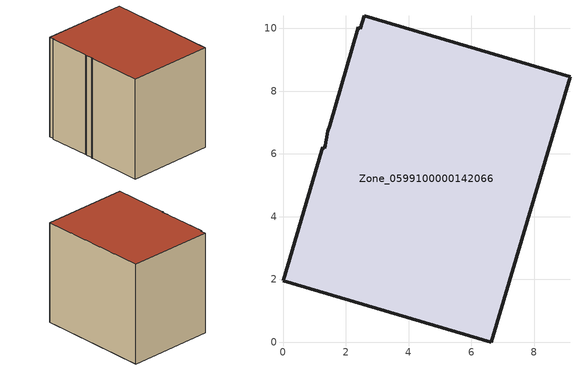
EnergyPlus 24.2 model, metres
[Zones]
Zone_0599100000142066
 floor ground (C_G): 2.4,10.03 2.46,9.99 2.59,10.4 9.14,8.46 6.63,0 0,1.96 1.23,6.11 1.26,6.2 1.33,6.18 1.43,6.72 1.48,6.9 z0.55
 wall outside (C_F): 9.14,8.46 2.59,10.4 2.46,9.99 2.4,10.03 1.48,6.9 1.43,6.72 1.33,6.18 1.26,6.2 1.23,6.11 0,1.96 6.63,0 9.14,8.46 z0.55:8.56
 roof outside (C_R): 2.46,9.99 2.4,10.03 1.48,6.9 1.43,6.72 1.33,6.18 1.26,6.2 1.23,6.11 0,1.96 6.63,0 9.14,8.46 2.59,10.4 z8.56
[BUILDING]
Pand.0599100000142066: North Axis=0; Terrain=City; Loads Convergence Tolerance Value=0.04; Temperature Convergence Tolerance Value=0.4; Solar Distribution=FullExterior; Maximum Number of Warmup Days=25; Minimum Number of Warmup Days=1
[Site:Location]
Rotterdam.The.Hague.AP_ZH_NLD Design_Conditions: Latitude=51.96; Longitude=4.45; Time Zone=1; Elevation=-4.5
[SITE:GROUNDTEMPERATURE:BUILDINGSURFACE]
18, 18, 18, 18, 18, 18, 18, 18, 18, 18, 18, 18
[MATERIAL] Thermal Absorptance=0.9; Solar Absorptance=0.7; Visible Absorptance=0.7
Name | Roughness | Thickness | Conductivity | Density | Specific Heat
G.TC.1965-1974 | MediumSmooth | 0.15 | 0.882353 | 540 | 1210
F.TC.1965-1974 | Rough | 0.3 | 0.697674 | 1920 | 840
R.TC.1965-1974 | MediumRough | 0.2 | 0.232558 | 1500 | 1000
[CONSTRUCTION]
C_G: G.TC.1965-1974
C_F: F.TC.1965-1974
C_R: R.TC.1965-1974
[ZONE]
Zone_0599100000142066: Type=1; Multiplier=1; Ceiling Height=Autocalculate; Volume=Autocalculate; Floor Area=autocalculate; Part of Total Floor Area=Yes
[ZONEINFILTRATION:DESIGNFLOWRATE]
Infil_Zone_0599100000142066: Zone or ZoneList or Space or SpaceList=Zone_0599100000142066; Schedule=AlwaysOn; Design Flow Rate Calculation Method=Flow/Area; Flow Rate per Floor Area=0.003; Constant Term Coefficient=1; Temperature Term Coefficient=0; Velocity Term Coefficient=0; Velocity Squared Term Coefficient=0
[HVACTEMPLATE:ZONE:IDEALLOADSAIRSYSTEM]
Zone_0599100000142066: Maximum Heating Supply Air Temperature=50; Minimum Cooling Supply Air Temperature=13; Maximum Heating Supply Air Humidity Ratio=0.0156; Minimum Cooling Supply Air Humidity Ratio=0.0077; Heating Limit=NoLimit; Cooling Limit=NoLimit; Dehumidification Control Type=ConstantSensibleHeatRatio; Cooling Sensible Heat Ratio=0.7; Dehumidification Setpoint=60; Humidification Control Type=None; Humidification Setpoint=30; Outdoor Air Method=None; Outdoor Air Flow Rate per Person=0.00944; Outdoor Air Flow Rate per Zone Floor Area=0; Outdoor Air Flow Rate per Zone=0; Demand Controlled Ventilation Type=None; Outdoor Air Economizer Type=NoEconomizer; Heat Recovery Type=None; Sensible Heat Recovery Effectiveness=0.7; Latent Heat Recovery Effectiveness=0.65
[ZONECONTROL:THERMOSTAT]
ThermostatControl_Zone_0599100000142066: Zone or ZoneList=Zone_0599100000142066; Control Type Schedule=DualSetpointControlType; Control 1=Thermostat_Zone_0599100000142066; Temperature Difference Between Cutout And Setpoint=0
[THERMOSTATSETPOINT:DUALSETPOINT]
Thermostat_Zone_0599100000142066: Heating Setpoint Temperature Schedule=HeatingSetpoint_Zone_0599100000142066; Cooling Setpoint Temperature Schedule=CoolingSetpoint_Zone_0599100000142066
[SCHEDULE:COMPACT]
HeatingSetpoint_Zone_0599100000142066: Through: 12/31, For: AllDays, Until: 24:00, 21
CoolingSetpoint_Zone_0599100000142066: Through: 12/31, For: AllDays, Until: 24:00, 24
DualSetpointControlType: Through: 12/31, For: AllDays, Until: 24:00, 4
AlwaysOn: Through: 12/31, For: AllDays, Until: 24:00, 1
